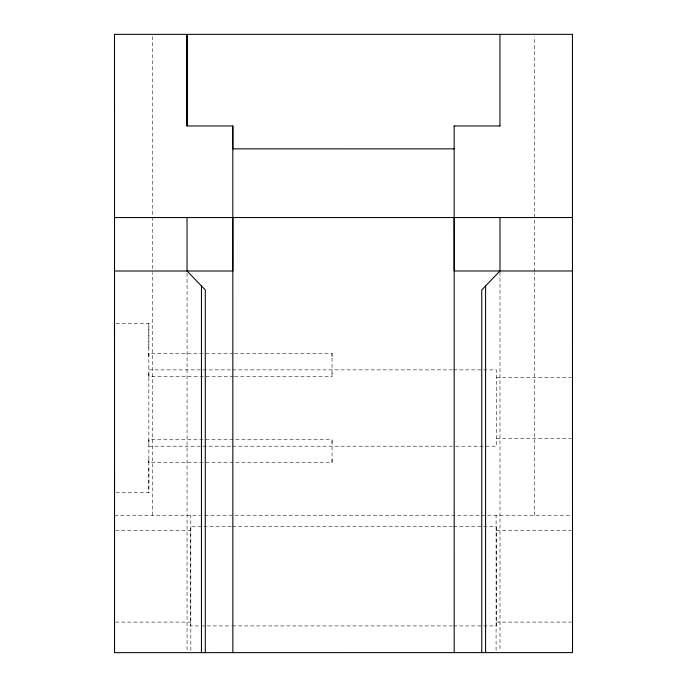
<?xml version="1.0" encoding="UTF-8"?>
<svg xmlns="http://www.w3.org/2000/svg" width="687" height="687" viewBox="0 0 687 687"><rect width="100%" height="100%" fill="white"/><g stroke="black" fill="none" stroke-linecap="round" stroke-linejoin="round"><path stroke-width="0.52" stroke-dasharray="3.44 2.58" d="M148.864 467.933L148.856 492.759L115.579 492.759M148.856 459.302L148.856 462.669L233.494 462.652M148.847 443.124L148.847 439.766L233.486 439.749M233.486 376.296L148.847 376.313L148.856 372.947M148.847 356.768L148.847 353.401L233.486 353.393M148.839 348.129L148.847 323.311L115.571 323.311M148.856 440.144L148.847 441.303M190.814 650.495L190.814 515.241M332.053 459.285L332.044 462.652L234.559 462.66M332.036 443.106L332.044 439.74L234.55 439.757M332.044 372.929L332.036 376.296L332.044 353.384L234.55 353.401M332.036 356.751L332.044 353.384M332.044 462.248L332.044 439.74M496.091 650.495L496.091 515.25M534.263 515.25L534.263 272.645M534.271 271.588L534.271 36.505M152.669 515.25L152.677 272.533M148.847 369.872L231.45 369.872M232.524 369.872L452.432 369.864M453.506 369.864L496.418 369.864L496.418 446.198L453.506 446.198M234.55 376.304L332.044 376.287M496.418 377.498L571.421 377.498M496.418 438.564L571.421 438.564M148.847 446.198L231.45 446.198M232.524 446.198L452.432 446.198M114.489 515.25L572.469 515.233M231.356 526.689L190.574 526.689L190.582 625.917L231.356 625.917M232.429 526.689L452.424 526.689M453.48 526.689L496.418 526.689M115.571 530.51L190.582 530.51M496.4 530.51L571.429 530.501M115.571 622.104L190.582 622.104M496.4 622.104L571.429 622.096M232.429 625.917L452.424 625.917M453.48 625.917L496.418 625.917L496.4 526.689M148.847 323.311L148.856 492.759M148.847 353.401L148.847 354.947M148.856 374.767L148.847 376.313M148.856 461.123L148.856 462.669M499.99 272.043L499.999 650.477M187.053 273.151L187.053 650.503M152.669 36.505L152.669 271.58"/><path stroke-width="1.03" d="M114.514 467.933L114.506 492.759L114.506 481.415M114.497 348.129L114.497 323.311L114.497 334.655M187.01 125.97L187.01 34.376L187.027 125.97L232.824 125.97L232.85 652.65M232.807 125.97L232.807 148.864L454.15 148.856M454.15 125.97L499.947 125.953M114.531 217.564L572.503 217.547M572.503 270.97L454.193 270.97L454.159 217.547M114.54 271.004L232.85 271.004L232.824 217.564M499.973 217.547L499.99 270.97L481.759 289.923L481.759 652.616M187.036 217.564L187.053 271.004L205.284 289.948L205.284 652.65M499.947 34.359L499.947 125.97M485.589 285.938L485.597 652.616M454.15 125.953L454.193 652.616M201.454 285.972L201.454 652.65M572.486 34.35L114.506 34.359L114.54 652.65L572.511 652.616L572.434 34.35"/></g></svg>
